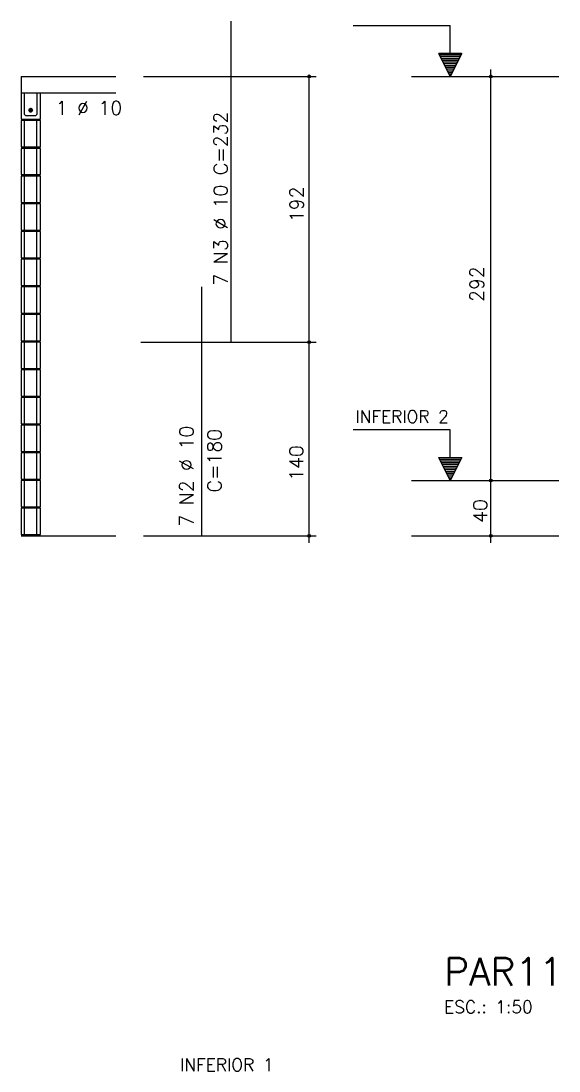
# Model space of a CAD drawing. Extents: x -1.9 to 86, y -1.6 to 60.9.
# Drawn here: x 38.75 to 46.51, y 18.93 to 34.1 of the extents above; entities that cross this region are included whole.
import ezdxf

# ---------------------------------------------------------------- set-up
doc = ezdxf.new("R2010")
doc.units = 0
doc.header["$MEASUREMENT"] = 0
for name, color, linetype in [('PENA_01', 1, 'CONTINUOUS'), ('PENA_02', 2, 'CONTINUOUS'), ('PENA_03', 3, 'CONTINUOUS'), ('PENA_05', 5, 'CONTINUOUS'), ('PENA_06', 6, 'CONTINUOUS')]:
    doc.layers.add(name, color=color, linetype=linetype)
doc.styles.get("Standard").update_dxf_attribs({"font": 'ROMANS.SHX'})

msp = doc.modelspace()

# ---------------------------------------------------------------- linework, layer by layer
at = {"layer": 'PENA_01', "linetype": 'Continuous'}
for p, q in [((44.382969, 33.297678), (46.513833, 33.297678)), ((44.382969, 27.457678), (46.513833, 27.457678)), ((44.382969, 26.657678), (46.513833, 26.657678))]:
    msp.add_line(p, q, dxfattribs=at)
at = {"layer": 'PENA_02', "linetype": 'Continuous'}
for centre, radius in [((42.90537, 33.297478), 0.02), ((42.90537, 33.297478), 0.01), ((45.529115, 33.297678), 0.02), ((45.529115, 33.297678), 0.01), ((42.90537, 29.457478), 0.02), ((42.90537, 29.457478), 0.01), ((45.529115, 27.457678), 0.02), ((45.529115, 27.457678), 0.01), ((42.90537, 26.657478), 0.02), ((42.90537, 26.657478), 0.01), ((45.529115, 26.657678), 0.02), ((45.529115, 26.657678), 0.01)]:
    msp.add_circle(centre, radius, dxfattribs=at)
at = {"layer": 'PENA_03', "linetype": 'Continuous'}
for p, q in [((44.941968, 34.029543), (43.541968, 34.029543)), ((44.941968, 33.629543), (44.941968, 34.029543)), ((44.943368, 33.629543), (44.943368, 34.030943)), ((44.942668, 33.297678), (44.776735, 33.629543)), ((44.776735, 33.629543), (44.941968, 33.629543)), ((44.942668, 33.3008), (44.778991, 33.628152)), ((45.106344, 33.628152), (44.778991, 33.628152)), ((45.095837, 33.604015), (44.789499, 33.604015)), ((45.083073, 33.578487), (44.802263, 33.578487)), ((45.070309, 33.552959), (44.815027, 33.552959)), ((45.057544, 33.527431), (44.827791, 33.527431)), ((45.108601, 33.629543), (44.942668, 33.297678)), ((45.106344, 33.628153), (44.942668, 33.300799)), ((44.943368, 33.629543), (45.108601, 33.629543)), ((45.04478, 33.501903), (44.840555, 33.501903)), ((45.032016, 33.476375), (44.853319, 33.476375)), ((45.019252, 33.450847), (44.866083, 33.450847)), ((45.006488, 33.425319), (44.878847, 33.425319)), ((44.993724, 33.399791), (44.891611, 33.399791)), ((45.529115, 26.557145), (45.529115, 33.397678)), ((38.745375, 33.297478), (38.745375, 32.677478)), ((38.745375, 33.297478), (40.116054, 33.297478)), ((40.516054, 33.297478), (43.00537, 33.297478)), ((42.90537, 26.556945), (42.90537, 33.297478)), ((44.98096, 33.374263), (44.904375, 33.374263)), ((44.968196, 33.348734), (44.917139, 33.348734)), ((44.955432, 33.323206), (44.929904, 33.323206)), ((38.745375, 33.057478), (40.116054, 33.057478)), ((38.795375, 32.277478), (38.795375, 32.657478)), ((38.975375, 32.277478), (38.975375, 32.657478)), ((38.795375, 31.877478), (38.795375, 32.257478)), ((38.975375, 31.877478), (38.975375, 32.257478)), ((38.795375, 31.477478), (38.795375, 31.857478)), ((38.975375, 31.477478), (38.975375, 31.857478)), ((38.795375, 31.077478), (38.795375, 31.457478)), ((38.975375, 31.077478), (38.975375, 31.457478)), ((38.795375, 30.677478), (38.795375, 31.057478)), ((38.975375, 30.677478), (38.975375, 31.057478)), ((38.795375, 30.277478), (38.795375, 30.657478)), ((38.975375, 30.277478), (38.975375, 30.657478)), ((38.795375, 29.877478), (38.795375, 30.257478)), ((38.975375, 29.877478), (38.975375, 30.257478)), ((38.795375, 29.477478), (38.795375, 29.857478)), ((38.975375, 29.477478), (38.975375, 29.857478)), ((38.795375, 29.077478), (38.795375, 29.457478)), ((38.975375, 29.077478), (38.975375, 29.457478)), ((40.474123, 29.457478), (43.00537, 29.457478)), ((38.795375, 28.677478), (38.795375, 29.057478)), ((38.975375, 28.677478), (38.975375, 29.057478)), ((38.795375, 28.277478), (38.795375, 28.657478)), ((38.975375, 28.277478), (38.975375, 28.657478)), ((38.795375, 27.877478), (38.795375, 28.257478)), ((38.975375, 27.877478), (38.975375, 28.257478)), ((44.941968, 28.189543), (43.541968, 28.189543)), ((44.941968, 27.789543), (44.941968, 28.189543)), ((44.943368, 27.789543), (44.943368, 28.190943)), ((38.795375, 27.477478), (38.795375, 27.857478)), ((38.975375, 27.477478), (38.975375, 27.857478)), ((44.942668, 27.457678), (44.776735, 27.789543)), ((44.776735, 27.789543), (44.941968, 27.789543)), ((44.942668, 27.4608), (44.778991, 27.788152)), ((45.106344, 27.788152), (44.778991, 27.788152)), ((45.095837, 27.764015), (44.789499, 27.764015)), ((45.108601, 27.789543), (44.942668, 27.457678)), ((45.106344, 27.788153), (44.942668, 27.460799)), ((44.943368, 27.789543), (45.108601, 27.789543)), ((45.083073, 27.738487), (44.802263, 27.738487)), ((45.070309, 27.712959), (44.815027, 27.712959)), ((45.057544, 27.687431), (44.827791, 27.687431)), ((45.04478, 27.661903), (44.840555, 27.661903)), ((45.032016, 27.636375), (44.853319, 27.636375)), ((45.019252, 27.610847), (44.866083, 27.610847)), ((45.006488, 27.585319), (44.878847, 27.585319)), ((44.993724, 27.559791), (44.891611, 27.559791)), ((44.98096, 27.534263), (44.904375, 27.534263)), ((44.968196, 27.508734), (44.917139, 27.508734)), ((44.955432, 27.483206), (44.929904, 27.483206)), ((38.795375, 27.077478), (38.795375, 27.457478)), ((38.975375, 27.077478), (38.975375, 27.457478)), ((38.795375, 26.677478), (38.795375, 27.057478)), ((38.975375, 26.677478), (38.975375, 27.057478)), ((38.745375, 26.657478), (40.116054, 26.657478)), ((40.516054, 26.657478), (43.00537, 26.657478))]:
    msp.add_line(p, q, dxfattribs=at)
for points in [[(38.745375, 32.677478), (39.025375, 32.677478), (39.025375, 33.057478)], [(38.975375, 33.057478), (38.975375, 32.747478), (38.955375, 32.727478), (38.815375, 32.727478), (38.795375, 32.747478), (38.795375, 33.057478)], [(38.909924, 32.808468), (38.907762, 32.818636), (38.901652, 32.827047), (38.892649, 32.832244), (38.88231, 32.833331), (38.872424, 32.830119), (38.864698, 32.823163), (38.86047, 32.813666), (38.86047, 32.80327), (38.864698, 32.793773), (38.872424, 32.786817), (38.88231, 32.783605), (38.892649, 32.784692), (38.901652, 32.789889), (38.907762, 32.7983), (38.909924, 32.808468)], [(38.745375, 32.277478), (39.025375, 32.277478), (39.025375, 32.657478), (38.745375, 32.657478), (38.745375, 32.277478)], [(38.745375, 31.877478), (39.025375, 31.877478), (39.025375, 32.257478), (38.745375, 32.257478), (38.745375, 31.877478)], [(38.745375, 31.477478), (39.025375, 31.477478), (39.025375, 31.857478), (38.745375, 31.857478), (38.745375, 31.477478)], [(38.745375, 31.077478), (39.025375, 31.077478), (39.025375, 31.457478), (38.745375, 31.457478), (38.745375, 31.077478)], [(38.745375, 30.677478), (39.025375, 30.677478), (39.025375, 31.057478), (38.745375, 31.057478), (38.745375, 30.677478)], [(38.745375, 30.277478), (39.025375, 30.277478), (39.025375, 30.657478), (38.745375, 30.657478), (38.745375, 30.277478)], [(38.745375, 29.877478), (39.025375, 29.877478), (39.025375, 30.257478), (38.745375, 30.257478), (38.745375, 29.877478)], [(38.745375, 29.477478), (39.025375, 29.477478), (39.025375, 29.857478), (38.745375, 29.857478), (38.745375, 29.477478)], [(38.745375, 29.077478), (39.025375, 29.077478), (39.025375, 29.457478), (38.745375, 29.457478), (38.745375, 29.077478)], [(38.745375, 28.677478), (39.025375, 28.677478), (39.025375, 29.057478), (38.745375, 29.057478), (38.745375, 28.677478)], [(38.745375, 28.277478), (39.025375, 28.277478), (39.025375, 28.657478), (38.745375, 28.657478), (38.745375, 28.277478)], [(38.745375, 27.877478), (39.025375, 27.877478), (39.025375, 28.257478), (38.745375, 28.257478), (38.745375, 27.877478)], [(38.745375, 27.477478), (39.025375, 27.477478), (39.025375, 27.857478), (38.745375, 27.857478), (38.745375, 27.477478)], [(38.745375, 27.077478), (39.025375, 27.077478), (39.025375, 27.457478), (38.745375, 27.457478), (38.745375, 27.077478)], [(38.745375, 26.677478), (39.025375, 26.677478), (39.025375, 27.057478), (38.745375, 27.057478), (38.745375, 26.677478)]]:
    msp.add_lwpolyline(points, dxfattribs=at)
msp.add_circle((38.884924, 32.808468), 0.025, dxfattribs=at)
for points in [[(38.909924, 32.808468), (38.864698, 32.823163), (38.86047, 32.813666)], [(38.909924, 32.808468), (38.86047, 32.813666), (38.86047, 32.80327)], [(38.909924, 32.808468), (38.86047, 32.80327), (38.864698, 32.793773)], [(38.909924, 32.808468), (38.872424, 32.830119), (38.861431, 32.817018)], [(38.909924, 32.808468), (38.861431, 32.817018), (38.861431, 32.799917)], [(38.909924, 32.808468), (38.861431, 32.799917), (38.872424, 32.786817)], [(38.909924, 32.808468), (38.872424, 32.830119), (38.864698, 32.823163)], [(38.909924, 32.808468), (38.864698, 32.793773), (38.872424, 32.786817)], [(38.909924, 32.808468), (38.88231, 32.833331), (38.872424, 32.830119)], [(38.909924, 32.808468), (38.889265, 32.833088), (38.872424, 32.830119)], [(38.909924, 32.808468), (38.872424, 32.786817), (38.889265, 32.783848)], [(38.909924, 32.808468), (38.872424, 32.786817), (38.88231, 32.783605)], [(38.909924, 32.808468), (38.892649, 32.832244), (38.88231, 32.833331)], [(38.909924, 32.808468), (38.88231, 32.783605), (38.892649, 32.784692)], [(38.909924, 32.808468), (38.904075, 32.824538), (38.889265, 32.833088)], [(38.909924, 32.808468), (38.889265, 32.783848), (38.904075, 32.792398)], [(38.909924, 32.808468), (38.901652, 32.827047), (38.892649, 32.832244)], [(38.909924, 32.808468), (38.892649, 32.784692), (38.901652, 32.789889)], [(38.909924, 32.808468), (38.907762, 32.818636), (38.901652, 32.827047)], [(38.909924, 32.808468), (38.901652, 32.789889), (38.907762, 32.7983)], [(38.909924, 32.808468), (38.904075, 32.792398), (38.909924, 32.808468)], [(38.909924, 32.808468), (38.907762, 32.7983), (38.909924, 32.808468)]]:
    msp.add_solid(points, dxfattribs=at)
at = {"layer": 'PENA_05', "linetype": 'Continuous'}
for p, q in [((41.781619, 29.457478), (41.781619, 34.097478)), ((41.355695, 26.657478), (41.355695, 30.257478))]:
    msp.add_line(p, q, dxfattribs=at)

# ---------------------------------------------------------------- texts
at = {"layer": 'PENA_03', "linetype": 'Continuous'}
for s, height, p in [('1 %%c 10', 0.2, (39.246194, 32.741177)), ('INFERIOR 2', 0.18, (43.57224, 28.291417)), ('ESC.: 1:50', 0.18, (44.855045, 19.762968)), ('INFERIOR 1', 0.18, (41.041394, 18.926707))]:
    msp.add_text(s, height=height, dxfattribs=at).set_placement(p)
for s, p in [('7 N3 %%c 10 C=232', (41.72753, 30.275687)), ('192', (42.826009, 31.191485)), ('292', (45.426811, 30.039075)), ('7 N2 %%c 10', (41.23468, 26.792498)), ('C=180', (41.639915, 27.286148)), ('140', (42.821591, 27.453725)), ('40', (45.47702, 26.845352))]:
    msp.add_text(s, height=0.2, rotation=90, dxfattribs=at).set_placement(p)
at = {"layer": 'PENA_06', "linetype": 'Continuous'}
msp.add_text('PAR11', height=0.4, dxfattribs=at).set_placement((44.855045, 20.162968))

doc.saveas('drawing.dxf')
